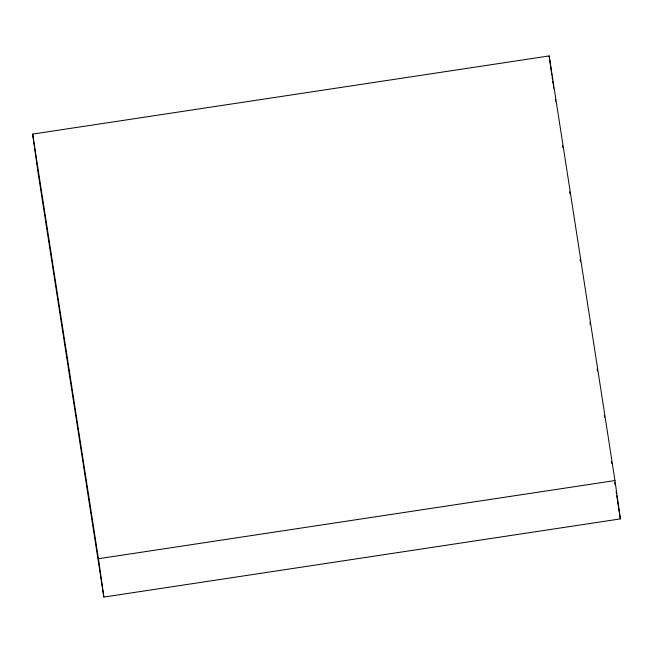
<?xml version="1.0" encoding="UTF-8"?>
<svg xmlns="http://www.w3.org/2000/svg" width="653" height="653" viewBox="0 0 653 653"><rect width="100%" height="100%" fill="white"/><g stroke="black" fill="none" stroke-linecap="round" stroke-linejoin="round"><path stroke-width="0.98" d="M32.65 134.094L549.157 55.929L614.963 480.559L620.35 518.906L103.843 597.071L38.037 172.441L32.65 134.094L98.456 558.731L103.843 597.071M98.456 558.731L614.963 480.559M555.328 99.305L555.638 101.313M562.494 145.586L562.813 147.602M569.669 191.876L569.979 193.892M580.117 259.298L580.427 261.306M589.945 322.688L590.255 324.696M597.111 368.978L597.43 370.986M604.286 415.259L604.596 417.275M611.461 461.549L611.771 463.557M614.734 482.681L615.044 484.689M616.138 491.733L616.448 493.75M616.767 495.758L620.35 518.906M549.157 55.929L551.85 75.103M552.136 77.119L552.422 79.135M552.699 81.152L553.124 84.18M553.409 86.196L553.695 88.22"/></g></svg>
